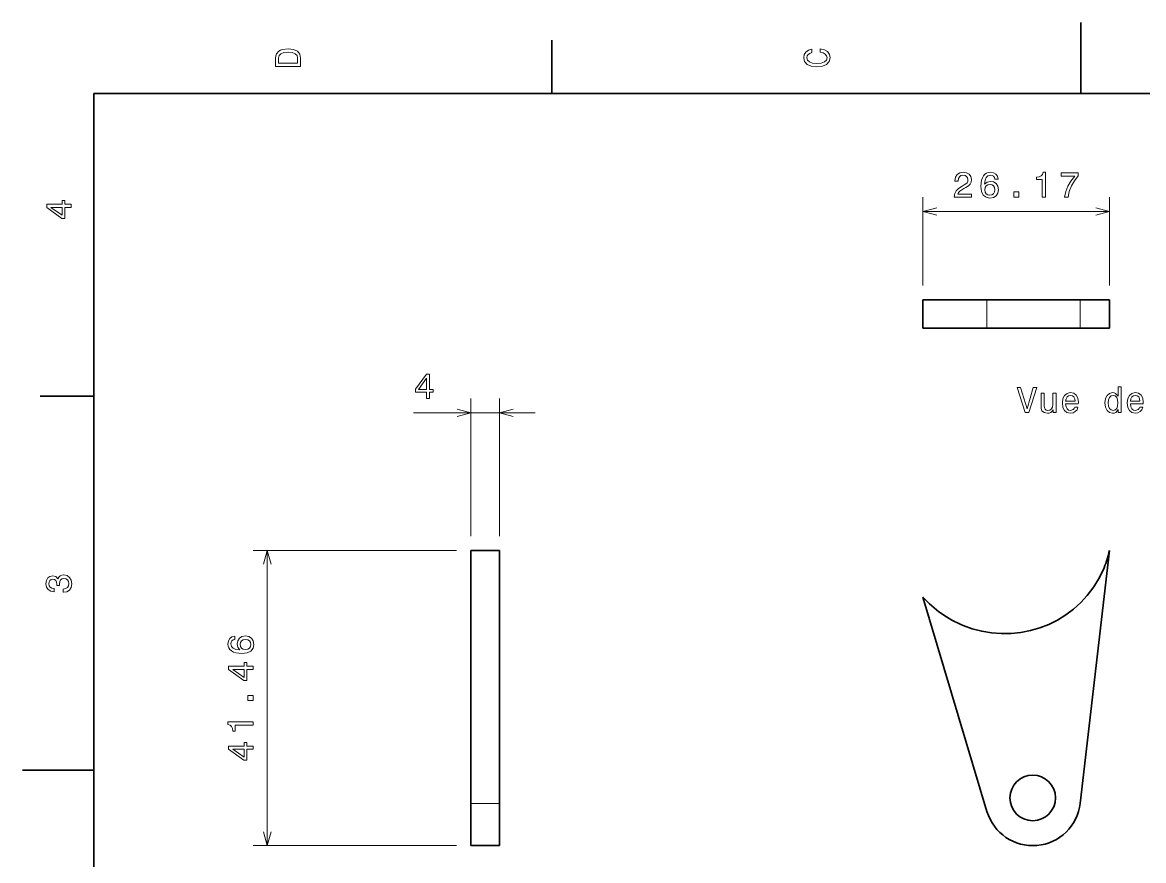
# Model space of a CAD drawing. Extents: x 0 to 297, y 0 to 210.
# Drawn here: x 0 to 157.3, y 92.3 to 210 of the extents above; entities that cross this region are included whole.
import ezdxf

# ---------------------------------------------------------------- set-up
doc = ezdxf.new("R2010")
doc.units = 0

msp = doc.modelspace()

# ---------------------------------------------------------------- linework, layer by layer
at = {"color": 7, "lineweight": 35, "ltscale": 0.25}
for p, q in [((148.5, 200), (148.5, 210)), ((10, 105), (0, 105))]:
    msp.add_line(p, q, dxfattribs=at)
at = {"color": 7, "lineweight": 35, "ltscale": 0.1875}
for p, q in [((74.300003, 200), (74.300003, 207.5)), ((10, 157.5), (2.5, 157.5))]:
    msp.add_line(p, q, dxfattribs=at)
at = {"color": 7, "lineweight": 35}
for p, q in [((287, 200), (10, 200)), ((10, 200), (10, 10)), ((62.926796, 100.339111), (62.926796, 135.869736)), ((66.926796, 100.339111), (66.926796, 135.869736)), ((148.426193, 100.339111), (152.540253, 135.869736)), ((126.371674, 129.303253), (135.350067, 99.195099))]:
    msp.add_line(p, q, dxfattribs=at)
at = {"color": 7, "lineweight": 13, "ltscale": 0.309324}
for p, q in [((126.371674, 173.067413), (126.371674, 185.440353)), ((152.540253, 173.067413), (152.540253, 185.440353))]:
    msp.add_line(p, q, dxfattribs=at)
at = {"color": 7, "lineweight": 13}
for p, q in [((126.371674, 183.440353), (152.540253, 183.440353)), ((60.926796, 135.869736), (32.364204, 135.869736)), ((34.364204, 94.409752), (34.364204, 135.869736)), ((60.926796, 94.409752), (32.364204, 94.409752))]:
    msp.add_line(p, q, dxfattribs=at)
at = {"color": 7, "lineweight": 35, "ltscale": 0.1}
for p, q in [((126.371674, 167.067413), (126.371674, 171.067413)), ((152.540253, 167.067413), (152.540253, 171.067413)), ((66.926796, 135.869736), (62.926796, 135.869736)), ((66.926796, 94.409752), (62.926796, 94.409752))]:
    msp.add_line(p, q, dxfattribs=at)
at = {"color": 7, "lineweight": 35, "ltscale": 0.22446}
for p, q in [((126.371674, 171.067413), (135.350067, 171.067413)), ((126.371674, 167.067413), (135.350067, 167.067413))]:
    msp.add_line(p, q, dxfattribs=at)
at = {"color": 7, "lineweight": 35, "ltscale": 0.326903}
for p, q in [((148.426193, 171.067413), (135.350067, 171.067413)), ((148.426193, 167.067413), (135.350067, 167.067413))]:
    msp.add_line(p, q, dxfattribs=at)
at = {"color": 7, "lineweight": 13, "ltscale": 0.1}
for p, q in [((135.350067, 167.067413), (135.350067, 171.067413)), ((148.426193, 167.067413), (148.426193, 171.067413)), ((66.926796, 100.339111), (62.926796, 100.339111))]:
    msp.add_line(p, q, dxfattribs=at)
at = {"color": 7, "lineweight": 35, "ltscale": 0.102851}
for p, q in [((148.426193, 171.067413), (152.540253, 171.067413)), ((148.426193, 167.067413), (152.540253, 167.067413))]:
    msp.add_line(p, q, dxfattribs=at)
at = {"color": 7, "lineweight": 13, "ltscale": 0.483069}
for p, q in [((62.926796, 137.869736), (62.926796, 157.192505)), ((66.926796, 137.869736), (66.926796, 157.192505))]:
    msp.add_line(p, q, dxfattribs=at)
at = {"color": 7, "lineweight": 13, "ltscale": 0.425901}
msp.add_line((54.890774, 155.192505), (71.926796, 155.192505), dxfattribs=at)
at = {"color": 7, "lineweight": 35, "ltscale": 0.148234}
for p, q in [((62.926796, 100.339111), (62.926796, 94.409752)), ((66.926796, 100.339111), (66.926796, 94.409752))]:
    msp.add_line(p, q, dxfattribs=at)
at = {"color": 7, "lineweight": 13}
for points in [[(35.533215, 204.994965), (35.533215, 203.829971), (39.033215, 203.829971), (39.033215, 204.994965), (38.922264, 205.544678), (38.584366, 205.953171), (38.034657, 206.205338), (37.283215, 206.296112), (36.516644, 206.215424), (36.21405, 206.114563), (35.971977, 205.973343), (35.644165, 205.56485), (35.563473, 205.297562)], [(111.93206, 205.817017), (112.35569, 205.716141), (112.658287, 205.549713), (112.844887, 205.317734), (112.905403, 205.045395), (112.814629, 204.71759), (112.54229, 204.460388), (112.098488, 204.28891), (111.483215, 204.233429), (110.872986, 204.28891), (110.424141, 204.455338), (110.151802, 204.71254), (110.055984, 205.045395), (110.106415, 205.287476), (110.247627, 205.494247), (110.474571, 205.655624), (110.787247, 205.766571), (110.787247, 206.245682), (110.308144, 206.094391), (109.94503, 205.832138), (109.718086, 205.474075), (109.637398, 205.045395), (109.763474, 204.510818), (110.116501, 204.10231), (110.696472, 203.840057), (111.483215, 203.749283), (112.269958, 203.840057), (112.84993, 204.10231), (113.208, 204.510818), (113.329041, 205.045395), (113.233215, 205.51442), (112.965927, 205.892654), (112.527161, 206.159943), (111.93206, 206.301163)], [(35.951801, 204.959656), (36.027451, 205.342941), (36.259438, 205.605194), (36.672985, 205.761536), (37.283215, 205.811966), (37.873272, 205.756485), (38.286816, 205.600143), (38.533936, 205.332855), (38.614628, 204.959656), (38.614628, 204.298996), (35.951801, 204.298996)], [(130.753372, 185.440353), (133.158997, 185.440353), (133.158997, 185.874069), (131.25769, 185.874069), (131.363602, 186.111099), (131.545151, 186.307785), (132.10495, 186.665863), (132.402512, 186.817154), (132.735352, 187.034012), (132.972397, 187.286179), (133.108551, 187.583725), (133.158997, 187.921631), (133.073257, 188.345261), (132.836227, 188.678101), (132.473114, 188.889923), (132.004089, 188.965576), (131.519943, 188.879837), (131.151779, 188.642807), (130.914749, 188.264557), (130.834061, 187.765289), (130.834061, 187.694672), (131.292999, 187.694672), (131.292999, 187.735016), (131.338379, 188.077957), (131.474548, 188.330124), (131.691406, 188.491516), (131.978882, 188.546982), (132.271378, 188.496552), (132.488235, 188.370468), (132.629456, 188.173782), (132.679886, 187.926666), (132.644577, 187.694672), (132.548767, 187.497986), (132.387375, 187.326523), (132.165466, 187.175232), (131.86792, 187.01384), (131.373688, 186.701157), (131.025711, 186.368317), (130.818939, 185.964844), (130.753372, 185.45549)], [(136.930313, 187.997269), (136.834488, 188.405777), (136.612595, 188.708374), (136.269653, 188.900009), (135.825851, 188.965576), (135.528305, 188.930267), (135.271088, 188.834442), (135.044144, 188.678101), (134.852509, 188.456207), (134.701202, 188.178833), (134.590256, 187.840927), (134.519653, 187.44252), (134.499481, 186.993668), (134.58017, 186.277527), (134.827286, 185.758087), (135.225708, 185.445404), (135.77037, 185.339493), (136.259567, 185.430267), (136.632767, 185.667297), (136.874847, 186.040497), (136.960571, 186.514557), (136.874847, 186.993668), (136.642853, 187.361832), (136.284775, 187.593811), (135.840973, 187.6745), (135.361877, 187.573639), (135.003799, 187.286179), (135.079453, 187.840927), (135.240829, 188.239349), (135.487946, 188.476379), (135.830887, 188.557068), (136.083054, 188.516724), (136.274689, 188.410812), (136.400772, 188.234299), (136.466339, 187.997269)], [(143.101212, 185.440353), (143.56015, 185.440353), (143.56015, 188.965576), (143.217209, 188.965576), (143.126419, 188.657928), (142.94487, 188.451157), (142.667496, 188.330124), (142.28421, 188.28978), (142.28421, 187.931702), (143.101212, 187.931702)], [(146.227005, 185.440353), (146.736374, 185.440353), (146.902802, 186.272491), (147.195297, 187.049149), (147.608841, 187.770325), (148.148468, 188.446121), (148.148468, 188.8647), (145.747894, 188.8647), (145.747894, 188.405777), (147.664322, 188.405777), (147.109573, 187.724945), (146.690979, 187.01384), (146.398468, 186.257355)], [(136.471375, 186.509521), (136.415909, 186.191803), (136.274689, 185.949722), (136.047745, 185.78833), (135.765335, 185.7379), (135.467773, 185.78833), (135.240829, 185.944672), (135.094574, 186.186752), (135.049194, 186.504471), (135.099625, 186.817154), (135.240829, 187.054184), (135.472824, 187.20549), (135.785507, 187.260956), (136.057831, 187.20549), (136.274689, 187.059235), (136.415909, 186.822205)], [(139.107986, 185.440353), (139.80394, 185.440353), (139.80394, 186.191803), (139.107986, 186.191803)], [(6.833213, 184.02739), (6.833213, 184.481277), (5.965778, 184.481277), (5.965778, 184.98056), (5.56232, 184.98056), (5.56232, 184.481277), (3.408862, 184.481277), (3.408862, 184.022339), (5.521974, 182.489197), (5.965778, 182.489197), (5.965778, 184.02739)], [(5.56232, 182.912827), (3.993876, 184.02739), (5.56232, 184.02739)], [(56.686165, 157.192505), (57.140053, 157.192505), (57.140053, 158.059937), (57.639336, 158.059937), (57.639336, 158.463394), (57.140053, 158.463394), (57.140053, 160.616852), (56.681122, 160.616852), (55.14798, 158.503738), (55.14798, 158.059937), (56.686165, 158.059937)], [(55.571609, 158.463394), (56.686165, 160.03183), (56.686165, 158.463394)], [(141.851501, 158.715836), (140.973969, 155.735275), (140.071243, 158.715836), (139.592133, 158.715836), (140.721817, 155.210785), (141.226135, 155.210785), (142.330597, 158.715836)], [(145.05394, 157.918991), (144.610138, 157.918991), (144.610138, 156.355591), (144.559708, 155.992493), (144.413452, 155.73024), (144.186508, 155.568848), (143.888962, 155.518417), (143.651932, 155.558762), (143.500626, 155.67981), (143.414902, 155.886581), (143.39473, 156.179077), (143.39473, 157.918991), (142.950928, 157.918991), (142.950928, 156.138733), (142.966049, 155.78067), (143.061874, 155.483124), (143.354385, 155.210785), (143.823395, 155.11496), (144.075562, 155.150269), (144.292419, 155.241043), (144.479019, 155.397385), (144.63031, 155.624329), (144.63031, 155.210785), (145.05394, 155.210785)], [(146.390396, 156.436295), (148.165619, 156.436295), (148.170654, 156.643066), (148.089966, 157.223038), (147.868073, 157.656754), (147.515045, 157.918991), (147.046021, 158.014816), (146.587082, 157.913956), (146.234055, 157.631531), (146.007111, 157.172607), (145.926422, 156.567413), (146.002075, 155.947098), (146.229019, 155.49321), (146.576996, 155.210785), (147.030884, 155.11496), (147.424255, 155.180527), (147.747025, 155.35199), (147.984055, 155.624329), (148.120224, 155.987442), (147.681473, 155.987442), (147.590683, 155.785706), (147.459564, 155.634415), (147.086365, 155.513382), (146.798904, 155.568848), (146.582047, 155.745361), (146.440826, 156.032837), (146.390396, 156.421158)], [(146.390396, 156.809494), (146.445877, 157.157471), (146.582047, 157.414673), (146.788818, 157.571014), (147.061157, 157.626495), (147.328445, 157.571014), (147.535217, 157.414673), (147.661301, 157.157471), (147.70668, 156.809494)], [(153.738388, 155.629379), (153.738388, 155.210785), (154.18219, 155.210785), (154.18219, 158.831818), (153.743423, 158.831818), (153.743423, 157.505447), (153.405533, 157.888733), (153.198761, 157.979523), (152.961731, 158.014816), (152.533051, 157.913956), (152.200195, 157.631531), (151.983337, 157.177643), (151.9077, 156.567413), (151.983337, 155.957184), (152.200195, 155.498245), (152.533051, 155.210785), (152.961731, 155.11496), (153.198761, 155.150269), (153.410568, 155.241043)], [(153.037369, 157.616409), (153.32988, 157.545807), (153.551788, 157.349121), (153.682907, 157.021301), (153.733337, 156.567413), (153.682907, 156.108475), (153.551788, 155.78067), (153.32988, 155.578934), (153.037369, 155.513382), (152.759995, 155.578934), (152.548187, 155.78067), (152.406967, 156.113525), (152.361588, 156.567413), (152.406967, 157.016266), (152.548187, 157.34407), (152.759995, 157.545807)], [(155.498474, 156.436295), (157.273682, 156.436295), (157.278732, 156.643066), (157.198044, 157.223038), (156.976135, 157.656754), (156.623108, 157.918991), (156.154083, 158.014816), (155.69516, 157.913956), (155.342133, 157.631531), (155.115189, 157.172607), (155.0345, 156.567413), (155.110138, 155.947098), (155.337082, 155.49321), (155.685074, 155.210785), (156.138962, 155.11496), (156.532333, 155.180527), (156.855103, 155.35199), (157.092133, 155.624329), (157.228302, 155.987442), (156.789536, 155.987442), (156.698761, 155.785706), (156.567627, 155.634415), (156.194443, 155.513382), (155.906967, 155.568848), (155.690109, 155.745361), (155.548904, 156.032837), (155.498474, 156.421158)], [(155.498474, 156.809494), (155.55394, 157.157471), (155.690109, 157.414673), (155.896881, 157.571014), (156.16922, 157.626495), (156.436508, 157.571014), (156.64328, 157.414673), (156.769363, 157.157471), (156.814758, 156.809494)], [(5.73379, 129.979111), (5.769093, 129.979111), (6.253242, 130.059799), (6.616354, 130.296829), (6.848343, 130.670029), (6.934078, 131.164276), (6.848343, 131.688766), (6.626441, 132.082138), (6.273415, 132.334305), (5.819525, 132.425079), (5.521974, 132.384735), (5.279899, 132.273788), (5.0933, 132.092224), (4.957133, 131.850143), (4.684798, 132.177963), (4.251081, 132.293961), (3.857709, 132.218307), (3.560158, 132.00145), (3.373559, 131.648422), (3.307997, 131.164276), (3.388689, 130.710388), (3.610591, 130.362396), (3.963617, 130.135452), (4.432637, 130.059799), (4.46794, 130.059799), (4.46794, 130.508652), (4.145173, 130.548996), (3.913184, 130.680115), (3.771974, 130.891937), (3.721542, 131.189484), (3.761888, 131.451736), (3.867795, 131.643372), (4.039265, 131.759369), (4.271254, 131.804764), (4.518372, 131.759369), (4.684798, 131.638336), (4.785663, 131.426514), (4.815922, 131.139053), (4.810879, 130.942368), (5.209294, 130.942368), (5.199208, 131.189484), (5.244596, 131.507217), (5.365634, 131.744247), (5.56232, 131.885452), (5.819525, 131.935883), (6.112032, 131.880417), (6.328891, 131.734161), (6.465058, 131.502167), (6.510447, 131.194534), (6.460014, 130.876801), (6.308718, 130.644821), (6.066643, 130.498566), (5.73379, 130.443085)], [(29.807289, 123.822159), (29.398785, 123.726341), (29.096191, 123.50444), (28.904549, 123.161499), (28.838989, 122.717697), (28.87429, 122.420143), (28.970112, 122.162941), (29.126453, 121.935997), (29.348354, 121.744354), (29.625732, 121.593056), (29.963627, 121.482101), (30.362041, 121.411499), (30.81089, 121.391327), (31.527027, 121.472015), (32.046482, 121.719139), (32.359161, 122.117554), (32.465069, 122.662216), (32.37429, 123.151413), (32.13726, 123.524612), (31.764061, 123.766685), (31.289997, 123.852425), (30.81089, 123.766685), (30.442734, 123.534698), (30.210747, 123.176628), (30.130054, 122.732826), (30.230919, 122.253723), (30.518383, 121.895645), (29.963627, 121.971298), (29.565212, 122.132683), (29.328182, 122.379799), (29.24749, 122.72274), (29.287834, 122.974899), (29.393742, 123.166542), (29.570255, 123.292625), (29.807289, 123.358185)], [(31.29504, 123.363228), (31.612762, 123.307755), (31.854839, 123.166542), (32.01622, 122.939598), (32.066654, 122.657181), (32.01622, 122.359627), (31.859882, 122.132683), (31.617805, 121.986427), (31.300083, 121.94104), (30.987404, 121.99147), (30.75037, 122.132683), (30.599075, 122.36467), (30.543598, 122.677353), (30.599075, 122.949684), (30.745327, 123.166542), (30.982361, 123.307755)], [(32.364204, 119.153145), (32.364204, 119.607033), (31.496769, 119.607033), (31.496769, 120.106316), (31.093311, 120.106316), (31.093311, 119.607033), (28.939854, 119.607033), (28.939854, 119.148102), (31.052967, 117.61496), (31.496769, 117.61496), (31.496769, 119.153145)], [(31.093311, 118.038589), (29.524868, 119.153145), (31.093311, 119.153145)], [(32.364204, 114.791756), (32.364204, 115.487724), (31.612762, 115.487724), (31.612762, 114.791756)], [(32.364204, 111.312943), (32.364204, 111.771873), (28.838989, 111.771873), (28.838989, 111.428932), (29.146626, 111.338158), (29.353397, 111.156601), (29.474434, 110.879227), (29.514782, 110.495941), (29.872849, 110.495941), (29.872849, 111.312943)], [(32.364204, 107.945076), (32.364204, 108.398964), (31.496769, 108.398964), (31.496769, 108.898239), (31.093311, 108.898239), (31.093311, 108.398964), (28.939854, 108.398964), (28.939854, 107.940033), (31.052967, 106.406891), (31.496769, 106.406891), (31.496769, 107.945076)], [(31.093311, 106.830521), (29.524868, 107.945076), (31.093311, 107.945076)]]:
    msp.add_lwpolyline(points, close=True, dxfattribs=at)
for points in [[(128.303528, 183.957993), (126.371674, 183.440353), (128.303528, 182.922714)], [(150.608398, 182.922714), (152.540253, 183.440353), (150.608398, 183.957993)], [(60.994946, 154.674866), (62.926796, 155.192505), (60.994946, 155.710144)], [(68.85865, 155.710144), (66.926796, 155.192505), (68.85865, 154.674866)], [(34.88184, 133.937881), (34.364204, 135.869736), (33.846565, 133.937881)], [(33.846565, 96.341599), (34.364204, 94.409752), (34.88184, 96.341599)]]:
    msp.add_lwpolyline(points, dxfattribs=at)
at = {"color": 7, "lineweight": 35}
msp.add_lwpolyline([(131.998032, 125.333473), (133.293304, 124.868164), (134.624908, 124.519989), (135.982239, 124.291862), (137.354538, 124.185806), (138.730804, 124.20295), (140.099976, 124.343521), (141.450897, 124.606789), (142.758423, 124.986282), (144.026611, 125.481583), (145.24501, 126.089127), (146.403427, 126.804382), (147.492126, 127.621857), (148.501785, 128.535141), (149.423752, 129.536911), (150.340836, 130.751465), (151.128387, 132.053741), (151.777924, 133.430084)], dxfattribs=at)
msp.add_circle((141.77066, 101.109749), 3.2, dxfattribs=at)
for centre, radius, start, end in [((138.096695, 139.044006), 14.788247, 337.689809, 347.605126), ((137.845642, 139.594589), 15.413289, 221.889887, 247.70445), ((141.77066, 101.109749), 6.7, 196.604813, 353.395185)]:
    msp.add_arc(centre, radius, start, end, dxfattribs=at)

doc.saveas('drawing.dxf')
